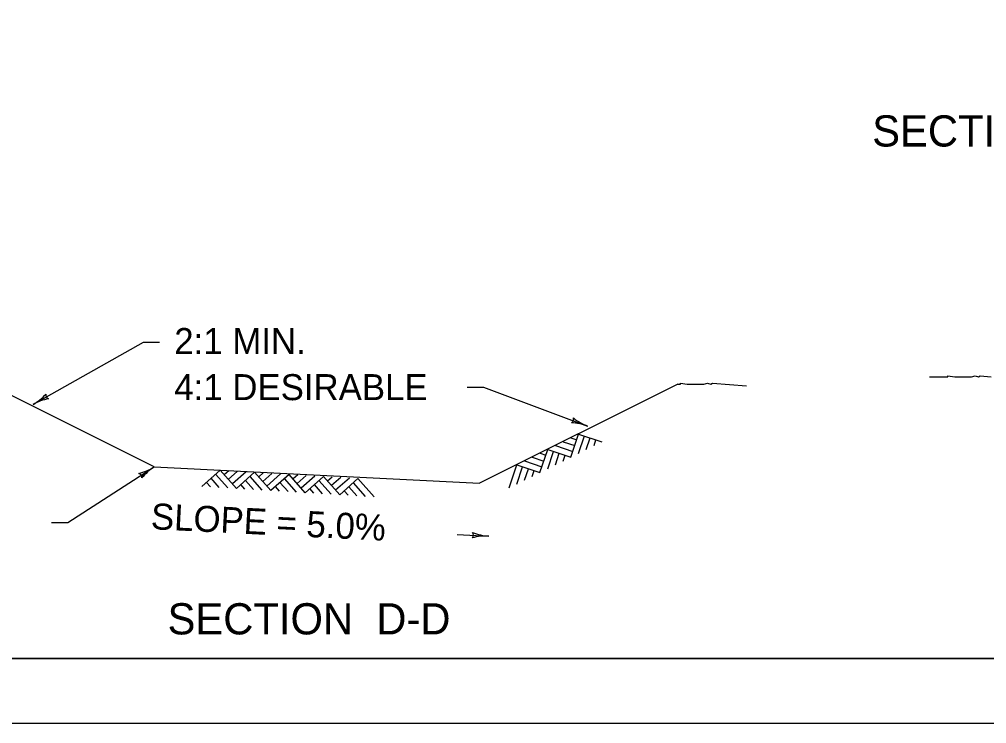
# Model space of a CAD drawing. Extents: x 1000 to 1036.3, y 1000 to 1071.3.
# Drawn here: x 1008.72 to 1016.16, y 1000 to 1005.42 of the extents above; entities that cross this region are included whole.
import ezdxf

# ---------------------------------------------------------------- set-up
doc = ezdxf.new("R2010")
doc.units = 0
for name, color, linetype in [('Level 1', 7, 'Continuous'), ('Level 10', 7, 'Continuous'), ('Level 11', 7, 'Continuous')]:
    doc.layers.add(name, color=color, linetype=linetype)

msp = doc.modelspace()

# ---------------------------------------------------------------- linework, layer by layer
at = {"layer": 'Level 1'}
for p, q in [((1009.6768, 1002.9323), (1008.8302, 1002.4555)), ((1009.8018, 1002.9323), (1009.6768, 1002.9323)), ((1009.7609, 1001.9748), (1008.4857, 1002.6124)), ((1012.1678, 1002.5886), (1012.2928, 1002.5886)), ((1013.7861, 1002.6124), (1012.2613, 1001.8498)), ((1012.2928, 1002.5886), (1013.0937, 1002.2893)), ((1012.9646, 1002.0497), (1013.0241, 1002.2275)), ((1013.024, 1002.0793), (1013.0686, 1002.2127)), ((1013.0241, 1002.2275), (1013.202, 1002.168)), ((1012.8462, 1002.1388), (1012.9795, 1002.0942)), ((1012.9055, 1002.1684), (1012.9943, 1002.1386)), ((1012.9648, 1002.1979), (1013.0093, 1002.183)), ((1013.0833, 1002.1088), (1013.1131, 1002.1978)), ((1013.1426, 1002.1384), (1013.1575, 1002.1829)), ((1012.7273, 1001.9313), (1012.7868, 1002.1092)), ((1012.7274, 1002.0796), (1012.7719, 1002.0647)), ((1012.7867, 1001.9609), (1012.8313, 1002.0943)), ((1012.7868, 1002.1092), (1012.9646, 1002.0497)), ((1012.8459, 1001.9905), (1012.8758, 1002.0794)), ((1012.9053, 1002.0201), (1012.9201, 1002.0646)), ((1012.49, 1001.813), (1012.5494, 1001.9908)), ((1012.5494, 1001.9908), (1012.7273, 1001.9313)), ((1012.6088, 1002.0204), (1012.7422, 1001.9758)), ((1012.6681, 1002.05), (1012.757, 1002.0203)), ((1009.097, 1001.5478), (1009.7608, 1001.9748)), ((1009.7609, 1001.9748), (1012.2613, 1001.8498)), ((1010.269, 1001.9495), (1010.1285, 1001.8253)), ((1010.3271, 1001.8131), (1010.234, 1001.9184)), ((1010.3934, 1001.8089), (1010.269, 1001.9495)), ((1010.3353, 1001.9454), (1010.3002, 1001.9143)), ((1010.4013, 1001.9414), (1010.3313, 1001.8793)), ((1010.4675, 1001.9373), (1010.3623, 1001.8442)), ((1010.5338, 1001.9333), (1010.3934, 1001.8089)), ((1010.658, 1001.7929), (1010.5338, 1001.9333)), ((1010.5998, 1001.9292), (1010.5648, 1001.8981)), ((1010.6661, 1001.9252), (1010.596, 1001.8632)), ((1010.7323, 1001.9211), (1010.6268, 1001.8279)), ((1010.7985, 1001.9172), (1010.658, 1001.7929)), ((1010.7986, 1001.9171), (1010.658, 1001.7929)), ((1010.9229, 1001.7766), (1010.7985, 1001.9172)), ((1010.9226, 1001.7766), (1010.7986, 1001.9171)), ((1010.8648, 1001.9131), (1010.8297, 1001.882)), ((1010.9308, 1001.9091), (1010.8608, 1001.847)), ((1012.5493, 1001.8426), (1012.594, 1001.9759)), ((1012.6086, 1001.8722), (1012.6383, 1001.9611)), ((1012.668, 1001.9018), (1012.6828, 1001.9463)), ((1010.1948, 1001.8212), (1010.1637, 1001.8563)), ((1010.2608, 1001.8171), (1010.1987, 1001.8873)), ((1010.4593, 1001.8049), (1010.4285, 1001.8401)), ((1010.5257, 1001.8009), (1010.4635, 1001.8712)), ((1010.5918, 1001.7968), (1010.4987, 1001.9021)), ((1010.7903, 1001.7848), (1010.7282, 1001.855)), ((1010.7903, 1001.7848), (1010.7282, 1001.855)), ((1010.8565, 1001.7807), (1010.7633, 1001.8859)), ((1010.8566, 1001.7808), (1010.7635, 1001.8861)), ((1010.997, 1001.905), (1010.8918, 1001.8118)), ((1011.0633, 1001.901), (1010.9229, 1001.7766)), ((1011.0552, 1001.7686), (1010.993, 1001.8388)), ((1011.1213, 1001.7645), (1011.0282, 1001.8698)), ((1011.1875, 1001.7606), (1011.0633, 1001.901)), ((1011.1293, 1001.8968), (1011.0943, 1001.8658)), ((1011.1956, 1001.8928), (1011.1255, 1001.8308)), ((1011.2618, 1001.8888), (1011.1563, 1001.7956)), ((1011.3281, 1001.8848), (1011.1875, 1001.7606)), ((1011.386, 1001.7483), (1011.2928, 1001.8536)), ((1011.4521, 1001.7443), (1011.3281, 1001.8848)), ((1010.7242, 1001.7888), (1010.6931, 1001.824)), ((1010.7243, 1001.7888), (1010.6932, 1001.824)), ((1010.9888, 1001.7726), (1010.958, 1001.8078)), ((1011.2537, 1001.7564), (1011.2226, 1001.7917)), ((1011.3198, 1001.7524), (1011.2577, 1001.8227)), ((1008.972, 1001.5478), (1009.097, 1001.5478)), ((1012.0895, 1001.4553), (1012.3328, 1001.4431))]:
    msp.add_line(p, q, dxfattribs=at)
for points in [[(1015.7224, 1002.6681), (1015.8633, 1002.6681), (1015.8633, 1002.6748), (1015.917, 1002.6681), (1016.0444, 1002.6681), (1016.0713, 1002.6748), (1016.0981, 1002.6681), (1016.1115, 1002.6748), (1016.1966, 1002.6683)], [(1013.7861, 1002.6124), (1013.8062, 1002.6124), (1013.8062, 1002.6191), (1013.8598, 1002.6124), (1013.9873, 1002.6124), (1014.0141, 1002.6191), (1014.0409, 1002.6124), (1014.0543, 1002.6191), (1014.3139, 1002.599)], [(1009.6723, 1001.9102), (1009.6683, 1001.9025)], [(1009.6843, 1001.9251), (1009.6723, 1001.9102)], [(1009.6941, 1001.9343), (1009.6843, 1001.9251)], [(1009.7087, 1001.9452), (1009.6941, 1001.9343)], [(1009.6683, 1001.9025), (1009.668, 1001.9019)]]:
    msp.add_lwpolyline(points, dxfattribs=at)
for centre, radius, start, end in [((1008.6383, 1002.7961), 0.3909, 299.39014, 318.05893), ((1008.9597, 1002.5284), 0.0313, 168.16474, 250.28144), ((1008.6383, 1002.7961), 0.3909, 299.37792, 299.39014), ((1009.022, 1002.1149), 0.3909, 100.7373, 119.38403), ((1012.9544, 1002.3413), 0.0313, 298.27999, 20.39669), ((1012.9568, 1001.9231), 0.3909, 69.5054, 88.17418), ((1013.2305, 1002.6554), 0.3909, 230.85256, 249.49929), ((1012.9568, 1001.9231), 0.3909, 69.49317, 69.5054), ((1009.5493, 1002.3036), 0.3909, 284.10274, 302.74947), ((1009.6358, 1001.8944), 0.0313, 351.53018, 73.64687), ((1009.9724, 1001.6461), 0.3909, 122.75558, 141.42436), ((1009.9724, 1001.6461), 0.3909, 122.74335, 122.75558), ((1012.1844, 1001.4505), 0.0313, 316.2463, 38.363), ((1012.3524, 1001.8335), 0.3909, 248.46881, 267.13759), ((1012.3133, 1001.0526), 0.3909, 87.14371, 105.79044), ((1012.3524, 1001.8335), 0.3909, 267.13759, 267.14982)]:
    msp.add_arc(centre, radius, start, end, dxfattribs=at)
at = {"layer": 'Level 10'}
for p, q in [((1035.5, 1000.5), (1007, 1000.5)), ((1036, 1000), (1000, 1000))]:
    msp.add_line(p, q, dxfattribs=at)
at = {"layer": 'Level 11'}
msp.add_lwpolyline([(1007, 1000.5), (1035.5, 1000.5), (1035.5, 1021.5), (1007, 1021.5)], close=True, dxfattribs=at)

# ---------------------------------------------------------------- texts
at = {"layer": 'Level 1'}
for s, height, p in [('SECTION B-B', 0.24, (1015.2809, 1004.4394)), ('2:1 MIN.', 0.2, (1009.9161, 1002.8433)), ('4:1 DESIRABLE', 0.2, (1009.9161, 1002.4884)), ('SECTION  D-D', 0.24, (1009.8642, 1000.6865))]:
    msp.add_text(s, height=height, dxfattribs=at).set_placement(p)
msp.add_text('SLOPE = 5.0%', height=0.2, rotation=357.1385, dxfattribs=at).set_placement((1009.7328, 1001.4966))

doc.saveas('drawing.dxf')
